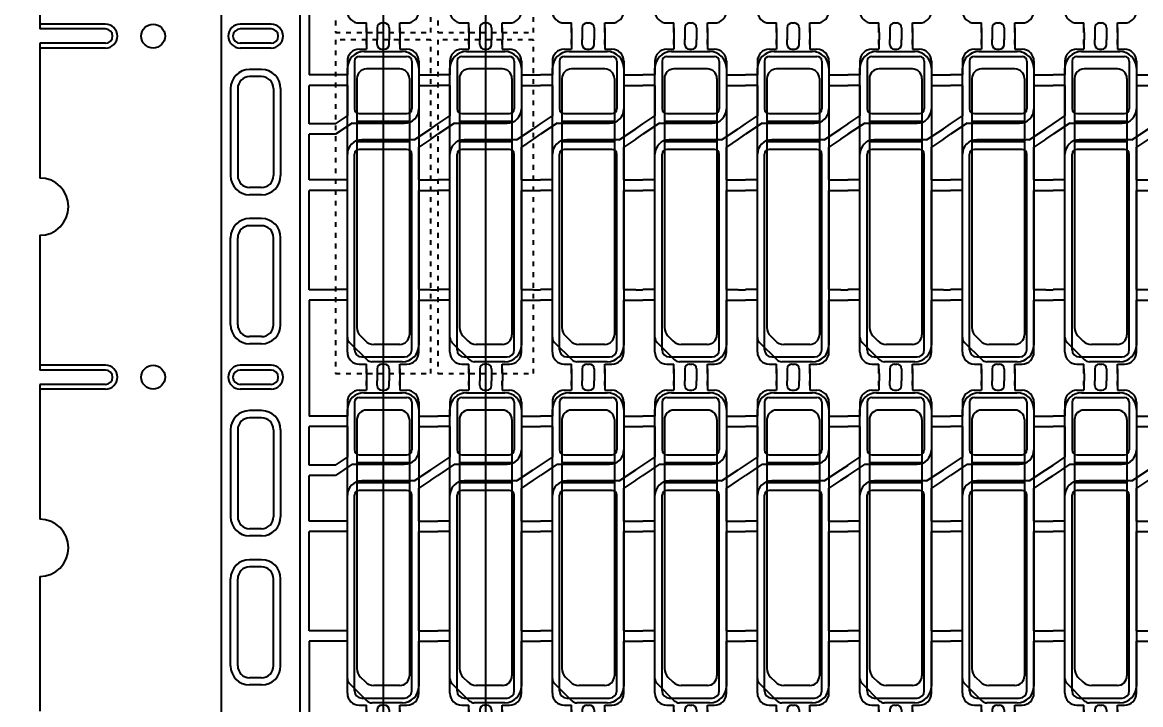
# Model space of a CAD drawing. Header units: millimetres. Extents: x -992 to 1678, y 98 to 1000.
# Drawn here: x -908.15 to -884.7, y 575.23 to 589.53 of the extents above; entities that cross this region are included whole.
import ezdxf

# ---------------------------------------------------------------- set-up
doc = ezdxf.new("R2010")
doc.units = ezdxf.units.MM
doc.header["$PDMODE"] = 3
doc.header["$PDSIZE"] = -1
for name, pattern in [('CENTER', [10.16, 6.35, -1.27, 1.27, -1.27]), ('DOT2', [0.125, 0, -0.125]), ('HIDDEN', [1.905, 1.27, -0.635])]:
    doc.linetypes.add(name, pattern=pattern)
doc.layers.get('DEFPOINTS').update_dxf_attribs({"color": 10})
for name, color, linetype in [('1', 3, 'Continuous'), ('6', 6, 'Continuous'), ('b etching', 1, 'Continuous'), ('CEN', 8, 'CENTER'), ('DIM', 7, 'Continuous'), ('HID', 1, 'HIDDEN'), ('PPA', 2, 'Continuous')]:
    doc.layers.add(name, color=color, linetype=linetype)
doc.styles.add('SIMPLEX', font='simplex')
doc.styles.get("Standard").update_dxf_attribs({"font": 'txt.shx', "bigfont": 'chineset.shx'})
doc.dimstyles.new('ISO-25', dxfattribs={"dimtxt": 2.5, "dimasz": 2.5, "dimexe": 1.25, "dimexo": 0.625, "dimtad": 1, "dimtxsty": 'Standard', "dimcen": 2.5, "dimadec": 0, "dimazin": 0, "dimtfac": 1, "dimtmove": 0, "dimatfit": 3, "dimfxl": 0, "dimarcsym": 0})

# ---------------------------------------------------------------- blocks, each defined once
blk = doc.blocks.new('_OPEN30')
at = {"color": 0, "linetype": 'ByBlock'}
for p, q in [((-1, 0.268), (0, 0)), ((0, 0), (-1, -0.268)), ((0, 0), (-1, 0))]:
    blk.add_line(p, q, dxfattribs=at)
blk = doc.blocks.new('*D44')
at = {"layer": 'DEFPOINTS', "color": 0}
for p in [(-906.061, 600.071), (-918.222, 542.671), (-909.211, 542.671)]:
    blk.add_point(p, dxfattribs=at)
at = {"layer": 'DIM', "color": 0, "lineweight": -2}
for p, q in [((-907.061, 600.071), (-919.222, 600.071)), ((-918.222, 598.071), (-918.222, 577.513)), ((-918.222, 544.671), (-918.222, 565.228)), ((-910.211, 542.671), (-919.222, 542.671))]:
    blk.add_line(p, q, dxfattribs=at)
at = {"layer": 'DIM', "color": 0, "lineweight": -2, "xscale": 2, "yscale": 2, "zscale": 2}
for p, rotation in [((-918.222, 600.071), 90), ((-918.222, 542.671), 270)]:
    blk.add_blockref('_OPEN30', p, dxfattribs=dict(at, rotation=rotation))
at = {"layer": 'DIM', "color": 0, "insert": (-918.222, 571.371), "char_height": 3, "attachment_point": 5, "rotation": 90, "style": 'SIMPLEX'}
blk.add_mtext('57,4', dxfattribs=at)
blk = doc.blocks.new('e1')
at = {"layer": '1'}
for p, q in [((-947.058, 906.581), (-947.058, 906.481)), ((-947.058, 906.481), (-947.058, 906.581)), ((-947.058, 906.581), (-947.058, 906.381)), ((-946.358, 906.581), (-946.358, 906.481)), ((-946.358, 906.481), (-946.358, 906.581)), ((-946.358, 906.581), (-946.358, 906.381)), ((-946.358, 906.381), (-946.208, 906.381)), ((-947.458, 906.131), (-947.458, 905.841)), ((-945.958, 906.131), (-945.958, 905.841)), ((-947.458, 905.841), (-947.708, 905.841)), ((-945.958, 905.841), (-945.708, 905.841)), ((-947.458, 905.621), (-947.708, 905.621)), ((-947.458, 905.621), (-947.458, 904.981)), ((-945.958, 905.621), (-945.958, 905.131)), ((-945.958, 905.621), (-945.708, 905.621)), ((-947.358, 904.831), (-946.258, 904.831)), ((-946.058, 904.481), (-947.158, 904.481)), ((-947.458, 903.641), (-947.458, 904.231)), ((-945.958, 903.641), (-945.958, 904.331)), ((-947.458, 903.641), (-947.708, 903.641)), ((-945.958, 903.641), (-945.708, 903.641)), ((-947.458, 903.421), (-947.708, 903.421)), ((-947.458, 901.341), (-947.458, 903.421)), ((-945.958, 901.341), (-945.958, 903.421)), ((-945.958, 903.421), (-945.708, 903.421)), ((-947.458, 901.341), (-947.708, 901.341)), ((-945.958, 901.341), (-945.708, 901.341)), ((-947.458, 901.121), (-947.708, 901.121)), ((-947.458, 900.031), (-947.458, 901.121)), ((-945.958, 900.031), (-945.958, 901.121)), ((-945.958, 901.121), (-945.708, 901.121)), ((-947.058, 899.581), (-947.058, 899.781)), ((-946.358, 899.781), (-946.208, 899.781)), ((-946.358, 899.581), (-946.358, 899.781)), ((-947.058, 899.581), (-947.058, 899.681)), ((-947.058, 899.681), (-947.058, 899.581)), ((-946.358, 899.581), (-946.358, 899.681)), ((-946.358, 899.681), (-946.358, 899.581))]:
    blk.add_line(p, q, dxfattribs=at)
at = {"layer": '1', "linetype": 'ByBlock'}
for p, q in [((-946.833, 906.481), (-946.833, 906.581)), ((-946.583, 906.481), (-946.583, 906.581)), ((-947.208, 906.381), (-947.058, 906.381)), ((-946.733, 906.381), (-946.683, 906.381)), ((-947.708, 904.814), (-947.458, 904.981)), ((-947.358, 904.831), (-947.708, 904.597)), ((-946.058, 904.481), (-945.708, 904.714)), ((-945.708, 904.497), (-945.958, 904.331)), ((-947.208, 899.781), (-947.058, 899.781)), ((-946.733, 899.781), (-946.683, 899.781)), ((-946.833, 899.681), (-946.833, 899.581)), ((-946.583, 899.681), (-946.583, 899.581))]:
    blk.add_line(p, q, dxfattribs=at)
at = {"layer": '1'}
for centre, radius, start, end in [((-947.208, 906.131), 0.25, 90, 180), ((-946.208, 906.131), 0.25, 0, 90), ((-946.258, 905.131), 0.3, 270, 0), ((-947.158, 904.181), 0.3, 90, 180), ((-947.208, 900.031), 0.25, 180, 270), ((-946.208, 900.031), 0.25, 270, 0)]:
    blk.add_arc(centre, radius, start, end, dxfattribs=at)
at = {"layer": '1', "linetype": 'ByBlock'}
for centre, start, end in [((-946.733, 906.481), 180, 270), ((-946.683, 906.481), 270, 0), ((-946.733, 899.681), 90, 180), ((-946.683, 899.681), 0, 90)]:
    blk.add_arc(centre, 0.1, start, end, dxfattribs=at)
blk = doc.blocks.new('e2')
at = {"layer": 'b etching', "linetype": 'ByBlock'}
for p, q in [((-947.308, 906.131), (-947.308, 905.131)), ((-947.208, 906.231), (-946.208, 906.231)), ((-946.108, 906.131), (-946.108, 905.131)), ((-947.208, 905.031), (-946.208, 905.031)), ((-947.308, 900.081), (-947.308, 904.181)), ((-946.208, 904.281), (-947.208, 904.281)), ((-946.108, 900.081), (-946.108, 904.181)), ((-947.158, 899.931), (-946.258, 899.931))]:
    blk.add_line(p, q, dxfattribs=at)
for centre, radius, start, end in [((-947.208, 906.131), 0.1, 90, 180), ((-946.208, 906.131), 0.1, 360, 90), ((-947.208, 905.131), 0.1, 180, 270), ((-946.208, 905.131), 0.1, 270, 360), ((-947.208, 904.181), 0.1, 90, 180), ((-946.208, 904.181), 0.1, 0, 90), ((-947.158, 900.081), 0.15, 180, 270), ((-946.258, 900.081), 0.15, 270, 0)]:
    blk.add_arc(centre, radius, start, end, dxfattribs=at)

msp = doc.modelspace()

# ---------------------------------------------------------------- linework, layer by layer
at = {"layer": '1', "linetype": 'ByBlock'}
for p, q in [((-907.78553085, 592.22062093), (-907.78553085, 589.39562093)), ((-902.13553085, 590.86062093), (-902.13553085, 588.43062093)), ((-900.93553085, 589.32062093), (-900.93553085, 589.17062093)), ((-900.71053085, 589.32062093), (-900.71053085, 589.17062093)), ((-900.46053085, 589.32062093), (-900.46053085, 589.17062093)), ((-900.23553085, 589.32062093), (-900.23553085, 589.17062093)), ((-898.78553085, 589.32062093), (-898.78553085, 589.17062093)), ((-898.56053085, 589.32062093), (-898.56053085, 589.17062093)), ((-898.31053085, 589.32062093), (-898.31053085, 589.17062093)), ((-898.08553085, 589.32062093), (-898.08553085, 589.17062093)), ((-896.63553085, 589.32062093), (-896.63553085, 589.17062093)), ((-896.41053085, 589.32062093), (-896.41053085, 589.17062093)), ((-896.16053085, 589.32062093), (-896.16053085, 589.17062093)), ((-895.93553085, 589.32062093), (-895.93553085, 589.17062093)), ((-894.48553085, 589.32062093), (-894.48553085, 589.17062093)), ((-894.26053085, 589.32062093), (-894.26053085, 589.17062093)), ((-894.01053085, 589.32062093), (-894.01053085, 589.17062093)), ((-893.78553085, 589.32062093), (-893.78553085, 589.17062093)), ((-892.33553085, 589.32062093), (-892.33553085, 589.17062093)), ((-892.11053085, 589.32062093), (-892.11053085, 589.17062093)), ((-891.86053085, 589.32062093), (-891.86053085, 589.17062093)), ((-891.63553085, 589.32062093), (-891.63553085, 589.17062093)), ((-890.18553085, 589.32062093), (-890.18553085, 589.17062093)), ((-889.96053085, 589.32062093), (-889.96053085, 589.17062093)), ((-889.71053085, 589.32062093), (-889.71053085, 589.17062093)), ((-889.48553085, 589.32062093), (-889.48553085, 589.17062093)), ((-888.03553085, 589.32062093), (-888.03553085, 589.17062093)), ((-887.81053085, 589.32062093), (-887.81053085, 589.17062093)), ((-887.56053085, 589.32062093), (-887.56053085, 589.17062093)), ((-887.33553085, 589.32062093), (-887.33553085, 589.17062093)), ((-885.88553085, 589.32062093), (-885.88553085, 589.17062093)), ((-885.66053085, 589.32062093), (-885.66053085, 589.17062093)), ((-885.41053085, 589.32062093), (-885.41053085, 589.17062093)), ((-885.18553085, 589.32062093), (-885.18553085, 589.17062093)), ((-907.78553085, 589.09562093), (-907.78553085, 586.27062093)), ((-901.58553085, 588.43062093), (-902.13553085, 588.43062093)), ((-899.58553085, 588.43062093), (-899.43553085, 588.43062093)), ((-897.43553085, 588.43062093), (-897.28553085, 588.43062093)), ((-895.28553085, 588.43062093), (-895.13553085, 588.43062093)), ((-893.13553085, 588.43062093), (-892.98553085, 588.43062093)), ((-890.98553085, 588.43062093), (-890.83553085, 588.43062093)), ((-888.83553085, 588.43062093), (-888.68553085, 588.43062093)), ((-886.68553085, 588.43062093), (-886.53553085, 588.43062093)), ((-901.58553085, 588.21062093), (-902.13553085, 588.21062093)), ((-902.13553085, 587.40395426), (-902.13553085, 588.21062093)), ((-899.58553085, 588.21062093), (-899.43553085, 588.21062093)), ((-897.43553085, 588.21062093), (-897.28553085, 588.21062093)), ((-895.28553085, 588.21062093), (-895.13553085, 588.21062093)), ((-893.13553085, 588.21062093), (-892.98553085, 588.21062093)), ((-890.98553085, 588.21062093), (-890.83553085, 588.21062093)), ((-888.83553085, 588.21062093), (-888.68553085, 588.21062093)), ((-886.68553085, 588.21062093), (-886.53553085, 588.21062093)), ((-901.58553085, 587.40395426), (-902.13553085, 587.40395426)), ((-899.58553085, 587.30395426), (-899.43553085, 587.40395426)), ((-897.43553085, 587.30395426), (-897.28553085, 587.40395426)), ((-895.28553085, 587.30395426), (-895.13553085, 587.40395426)), ((-893.13553085, 587.30395426), (-892.98553085, 587.40395426)), ((-890.98553085, 587.30395426), (-890.83553085, 587.40395426)), ((-888.83553085, 587.30395426), (-888.68553085, 587.40395426)), ((-886.68553085, 587.30395426), (-886.53553085, 587.40395426)), ((-902.13553085, 586.23062093), (-902.13553085, 587.18728759)), ((-901.58553085, 587.18728759), (-902.13553085, 587.18728759)), ((-899.58553085, 587.08728759), (-899.43553085, 587.18728759)), ((-897.43553085, 587.08728759), (-897.28553085, 587.18728759)), ((-895.28553085, 587.08728759), (-895.13553085, 587.18728759)), ((-893.13553085, 587.08728759), (-892.98553085, 587.18728759)), ((-890.98553085, 587.08728759), (-890.83553085, 587.18728759)), ((-888.83553085, 587.08728759), (-888.68553085, 587.18728759)), ((-886.68553085, 587.08728759), (-886.53553085, 587.18728759)), ((-901.58553085, 586.23062093), (-902.13553085, 586.23062093)), ((-899.58553085, 586.23062093), (-899.43553085, 586.23062093)), ((-897.43553085, 586.23062093), (-897.28553085, 586.23062093)), ((-895.28553085, 586.23062093), (-895.13553085, 586.23062093)), ((-893.13553085, 586.23062093), (-892.98553085, 586.23062093)), ((-890.98553085, 586.23062093), (-890.83553085, 586.23062093)), ((-888.83553085, 586.23062093), (-888.68553085, 586.23062093)), ((-886.68553085, 586.23062093), (-886.53553085, 586.23062093)), ((-902.13553085, 583.93062093), (-902.13553085, 586.01062093)), ((-901.58553085, 586.01062093), (-902.13553085, 586.01062093)), ((-899.58553085, 586.01062093), (-899.43553085, 586.01062093)), ((-897.43553085, 586.01062093), (-897.28553085, 586.01062093)), ((-895.28553085, 586.01062093), (-895.13553085, 586.01062093)), ((-893.13553085, 586.01062093), (-892.98553085, 586.01062093)), ((-890.98553085, 586.01062093), (-890.83553085, 586.01062093)), ((-888.83553085, 586.01062093), (-888.68553085, 586.01062093)), ((-886.68553085, 586.01062093), (-886.53553085, 586.01062093)), ((-907.78553085, 585.07062093), (-907.78553085, 582.24562093)), ((-901.58553085, 583.93062093), (-902.13553085, 583.93062093)), ((-899.58553085, 583.93062093), (-899.43553085, 583.93062093)), ((-897.43553085, 583.93062093), (-897.28553085, 583.93062093)), ((-895.28553085, 583.93062093), (-895.13553085, 583.93062093)), ((-893.13553085, 583.93062093), (-892.98553085, 583.93062093)), ((-890.98553085, 583.93062093), (-890.83553085, 583.93062093)), ((-888.83553085, 583.93062093), (-888.68553085, 583.93062093)), ((-886.68553085, 583.93062093), (-886.53553085, 583.93062093)), ((-901.58553085, 583.71062093), (-902.13553085, 583.71062093)), ((-902.13553085, 583.71062093), (-902.13553085, 581.28062093)), ((-899.58553085, 583.71062093), (-899.43553085, 583.71062093)), ((-897.43553085, 583.71062093), (-897.28553085, 583.71062093)), ((-895.28553085, 583.71062093), (-895.13553085, 583.71062093)), ((-893.13553085, 583.71062093), (-892.98553085, 583.71062093)), ((-890.98553085, 583.71062093), (-890.83553085, 583.71062093)), ((-888.83553085, 583.71062093), (-888.68553085, 583.71062093)), ((-886.68553085, 583.71062093), (-886.53553085, 583.71062093)), ((-900.93553085, 582.17062093), (-900.93553085, 582.02062093)), ((-900.71053085, 582.17062093), (-900.71053085, 582.02062093)), ((-900.46053085, 582.17062093), (-900.46053085, 582.02062093)), ((-900.23553085, 582.17062093), (-900.23553085, 582.02062093)), ((-898.78553085, 582.17062093), (-898.78553085, 582.02062093)), ((-898.56053085, 582.17062093), (-898.56053085, 582.02062093)), ((-898.31053085, 582.17062093), (-898.31053085, 582.02062093)), ((-898.08553085, 582.17062093), (-898.08553085, 582.02062093)), ((-896.63553085, 582.17062093), (-896.63553085, 582.02062093)), ((-896.41053085, 582.17062093), (-896.41053085, 582.02062093)), ((-896.16053085, 582.17062093), (-896.16053085, 582.02062093)), ((-895.93553085, 582.17062093), (-895.93553085, 582.02062093)), ((-894.48553085, 582.17062093), (-894.48553085, 582.02062093)), ((-894.26053085, 582.17062093), (-894.26053085, 582.02062093)), ((-894.01053085, 582.17062093), (-894.01053085, 582.02062093)), ((-893.78553085, 582.17062093), (-893.78553085, 582.02062093)), ((-892.33553085, 582.17062093), (-892.33553085, 582.02062093)), ((-892.11053085, 582.17062093), (-892.11053085, 582.02062093)), ((-891.86053085, 582.17062093), (-891.86053085, 582.02062093)), ((-891.63553085, 582.17062093), (-891.63553085, 582.02062093)), ((-890.18553085, 582.17062093), (-890.18553085, 582.02062093)), ((-889.96053085, 582.17062093), (-889.96053085, 582.02062093)), ((-889.71053085, 582.17062093), (-889.71053085, 582.02062093)), ((-889.48553085, 582.17062093), (-889.48553085, 582.02062093)), ((-888.03553085, 582.17062093), (-888.03553085, 582.02062093)), ((-887.81053085, 582.17062093), (-887.81053085, 582.02062093)), ((-887.56053085, 582.17062093), (-887.56053085, 582.02062093)), ((-887.33553085, 582.17062093), (-887.33553085, 582.02062093)), ((-885.88553085, 582.17062093), (-885.88553085, 582.02062093)), ((-885.66053085, 582.17062093), (-885.66053085, 582.02062093)), ((-885.41053085, 582.17062093), (-885.41053085, 582.02062093)), ((-885.18553085, 582.17062093), (-885.18553085, 582.02062093)), ((-907.78553085, 581.94562093), (-907.78553085, 579.12062093)), ((-901.58553085, 581.28062093), (-902.13553085, 581.28062093)), ((-899.58553085, 581.28062093), (-899.43553085, 581.28062093)), ((-897.43553085, 581.28062093), (-897.28553085, 581.28062093)), ((-895.28553085, 581.28062093), (-895.13553085, 581.28062093)), ((-893.13553085, 581.28062093), (-892.98553085, 581.28062093)), ((-890.98553085, 581.28062093), (-890.83553085, 581.28062093)), ((-888.83553085, 581.28062093), (-888.68553085, 581.28062093)), ((-886.68553085, 581.28062093), (-886.53553085, 581.28062093)), ((-901.58553085, 581.06062093), (-902.13553085, 581.06062093)), ((-902.13553085, 580.25395426), (-902.13553085, 581.06062093)), ((-899.58553085, 581.06062093), (-899.43553085, 581.06062093)), ((-897.43553085, 581.06062093), (-897.28553085, 581.06062093)), ((-895.28553085, 581.06062093), (-895.13553085, 581.06062093)), ((-893.13553085, 581.06062093), (-892.98553085, 581.06062093)), ((-890.98553085, 581.06062093), (-890.83553085, 581.06062093)), ((-888.83553085, 581.06062093), (-888.68553085, 581.06062093)), ((-886.68553085, 581.06062093), (-886.53553085, 581.06062093)), ((-901.58553085, 580.25395426), (-902.13553085, 580.25395426)), ((-902.13553085, 579.08062093), (-902.13553085, 580.03728759)), ((-901.58553085, 580.03728759), (-902.13553085, 580.03728759)), ((-899.58553085, 580.15395426), (-899.43553085, 580.25395426)), ((-899.58553085, 579.93728759), (-899.43553085, 580.03728759)), ((-897.43553085, 580.15395426), (-897.28553085, 580.25395426)), ((-897.43553085, 579.93728759), (-897.28553085, 580.03728759)), ((-895.28553085, 580.15395426), (-895.13553085, 580.25395426)), ((-895.28553085, 579.93728759), (-895.13553085, 580.03728759)), ((-893.13553085, 580.15395426), (-892.98553085, 580.25395426)), ((-893.13553085, 579.93728759), (-892.98553085, 580.03728759)), ((-890.98553085, 580.15395426), (-890.83553085, 580.25395426)), ((-890.98553085, 579.93728759), (-890.83553085, 580.03728759)), ((-888.83553085, 580.15395426), (-888.68553085, 580.25395426)), ((-888.83553085, 579.93728759), (-888.68553085, 580.03728759)), ((-886.68553085, 580.15395426), (-886.53553085, 580.25395426)), ((-886.68553085, 579.93728759), (-886.53553085, 580.03728759)), ((-901.58553085, 579.08062093), (-902.13553085, 579.08062093)), ((-899.58553085, 579.08062093), (-899.43553085, 579.08062093)), ((-897.43553085, 579.08062093), (-897.28553085, 579.08062093)), ((-895.28553085, 579.08062093), (-895.13553085, 579.08062093)), ((-893.13553085, 579.08062093), (-892.98553085, 579.08062093)), ((-890.98553085, 579.08062093), (-890.83553085, 579.08062093)), ((-888.83553085, 579.08062093), (-888.68553085, 579.08062093)), ((-886.68553085, 579.08062093), (-886.53553085, 579.08062093)), ((-902.13553085, 576.78062093), (-902.13553085, 578.86062093)), ((-901.58553085, 578.86062093), (-902.13553085, 578.86062093)), ((-899.58553085, 578.86062093), (-899.43553085, 578.86062093)), ((-897.43553085, 578.86062093), (-897.28553085, 578.86062093)), ((-895.28553085, 578.86062093), (-895.13553085, 578.86062093)), ((-893.13553085, 578.86062093), (-892.98553085, 578.86062093)), ((-890.98553085, 578.86062093), (-890.83553085, 578.86062093)), ((-888.83553085, 578.86062093), (-888.68553085, 578.86062093)), ((-886.68553085, 578.86062093), (-886.53553085, 578.86062093)), ((-907.78553085, 577.92062093), (-907.78553085, 575.09562093)), ((-901.58553085, 576.78062093), (-902.13553085, 576.78062093)), ((-899.58553085, 576.78062093), (-899.43553085, 576.78062093)), ((-897.43553085, 576.78062093), (-897.28553085, 576.78062093)), ((-895.28553085, 576.78062093), (-895.13553085, 576.78062093)), ((-893.13553085, 576.78062093), (-892.98553085, 576.78062093)), ((-890.98553085, 576.78062093), (-890.83553085, 576.78062093)), ((-888.83553085, 576.78062093), (-888.68553085, 576.78062093)), ((-886.68553085, 576.78062093), (-886.53553085, 576.78062093)), ((-901.58553085, 576.56062093), (-902.13553085, 576.56062093)), ((-902.13553085, 576.56062093), (-902.13553085, 574.13062093)), ((-899.58553085, 576.56062093), (-899.43553085, 576.56062093)), ((-897.43553085, 576.56062093), (-897.28553085, 576.56062093)), ((-895.28553085, 576.56062093), (-895.13553085, 576.56062093)), ((-893.13553085, 576.56062093), (-892.98553085, 576.56062093)), ((-890.98553085, 576.56062093), (-890.83553085, 576.56062093)), ((-888.83553085, 576.56062093), (-888.68553085, 576.56062093)), ((-886.68553085, 576.56062093), (-886.53553085, 576.56062093))]:
    msp.add_line(p, q, dxfattribs=at)
at = {"layer": '1'}
for p, q in [((-906.41053085, 589.39562093), (-907.78553085, 589.39562093)), ((-902.93553085, 589.39562093), (-903.58553085, 589.39562093)), ((-902.93553085, 589.39562093), (-903.58553085, 589.39562093)), ((-906.41053085, 589.09562093), (-907.78553085, 589.09562093)), ((-902.93553085, 589.09562093), (-903.58553085, 589.09562093)), ((-902.93553085, 589.09562093), (-903.58553085, 589.09562093)), ((-903.13553085, 588.39562093), (-903.38553085, 588.39562093)), ((-903.63553085, 588.14562093), (-903.63553085, 586.32062093)), ((-902.88553085, 588.14562093), (-902.88553085, 586.32062093)), ((-903.13553085, 586.07062093), (-903.38553085, 586.07062093)), ((-903.13553085, 585.27062093), (-903.38553085, 585.27062093)), ((-903.63553085, 583.19562093), (-903.63553085, 585.02062093)), ((-902.88553085, 583.19562093), (-902.88553085, 585.02062093)), ((-903.13553085, 582.94562093), (-903.38553085, 582.94562093)), ((-906.41053085, 582.24562093), (-907.78553085, 582.24562093)), ((-902.93553085, 582.24562093), (-903.58553085, 582.24562093)), ((-902.93553085, 582.24562093), (-903.58553085, 582.24562093)), ((-906.41053085, 581.94562093), (-907.78553085, 581.94562093)), ((-902.93553085, 581.94562093), (-903.58553085, 581.94562093)), ((-902.93553085, 581.94562093), (-903.58553085, 581.94562093)), ((-903.13553085, 581.24562093), (-903.38553085, 581.24562093)), ((-903.63553085, 580.99562093), (-903.63553085, 579.17062093)), ((-902.88553085, 580.99562093), (-902.88553085, 579.17062093)), ((-903.13553085, 578.92062093), (-903.38553085, 578.92062093)), ((-903.13553085, 578.12062093), (-903.38553085, 578.12062093)), ((-903.63553085, 576.04562093), (-903.63553085, 577.87062093)), ((-902.88553085, 576.04562093), (-902.88553085, 577.87062093)), ((-903.13553085, 575.79562093), (-903.38553085, 575.79562093))]:
    msp.add_line(p, q, dxfattribs=at)
for centre in [(-905.41053085, 589.24562093), (-905.41053085, 582.09562093)]:
    msp.add_circle(centre, 0.25, dxfattribs=at)
for centre, radius, start, end in [((-906.41053085, 589.24562093), 0.15, 270, 90), ((-906.41053085, 589.24562093), 0.15, 270, 90), ((-903.58553085, 589.24562093), 0.15, 90, 270), ((-903.58553085, 589.24562093), 0.15, 90, 270), ((-902.93553085, 589.24562093), 0.15, 270, 90), ((-902.93553085, 589.24562093), 0.15, 270, 90), ((-903.38553085, 588.14562093), 0.25, 90, 180), ((-903.13553085, 588.14562093), 0.25, 360, 90), ((-907.78553085, 585.67062093), 0.6, 270, 90), ((-903.38553085, 586.32062093), 0.25, 180, 270), ((-903.13553085, 586.32062093), 0.25, 270, 360), ((-903.38553085, 585.02062093), 0.25, 90, 180), ((-903.13553085, 585.02062093), 0.25, 0, 90), ((-903.38553085, 583.19562093), 0.25, 180, 270), ((-903.13553085, 583.19562093), 0.25, 270, 0), ((-906.41053085, 582.09562093), 0.15, 270, 90), ((-906.41053085, 582.09562093), 0.15, 270, 90), ((-903.58553085, 582.09562093), 0.15, 90, 270), ((-903.58553085, 582.09562093), 0.15, 90, 270), ((-902.93553085, 582.09562093), 0.15, 270, 90), ((-902.93553085, 582.09562093), 0.15, 270, 90), ((-903.38553085, 580.99562093), 0.25, 90, 180), ((-903.13553085, 580.99562093), 0.25, 360, 90), ((-907.78553085, 578.52062093), 0.6, 270, 90), ((-903.38553085, 579.17062093), 0.25, 180, 270), ((-903.13553085, 579.17062093), 0.25, 270, 360), ((-903.38553085, 577.87062093), 0.25, 90, 180), ((-903.13553085, 577.87062093), 0.25, 0, 90), ((-903.38553085, 576.04562093), 0.25, 180, 270), ((-903.13553085, 576.04562093), 0.25, 270, 0)]:
    msp.add_arc(centre, radius, start, end, dxfattribs=at)
at = {"layer": '6', "linetype": 'DOT2'}
for p, q in [((-901.58553085, 596.32062093), (-901.58553085, 589.32062093)), ((-899.58553085, 589.32062093), (-899.58553085, 596.32062093)), ((-899.43553085, 596.32062093), (-899.43553085, 589.32062093)), ((-897.43553085, 589.32062093), (-897.43553085, 596.32062093)), ((-901.58553085, 589.32062093), (-899.58553085, 589.32062093)), ((-899.43553085, 589.32062093), (-897.43553085, 589.32062093)), ((-901.58553085, 589.17062093), (-901.58553085, 582.17062093)), ((-899.58553085, 589.17062093), (-901.58553085, 589.17062093)), ((-899.58553085, 582.17062093), (-899.58553085, 589.17062093)), ((-899.43553085, 589.17062093), (-899.43553085, 582.17062093)), ((-897.43553085, 589.17062093), (-899.43553085, 589.17062093)), ((-897.43553085, 582.17062093), (-897.43553085, 589.17062093)), ((-901.58553085, 582.17062093), (-899.58553085, 582.17062093)), ((-899.43553085, 582.17062093), (-897.43553085, 582.17062093))]:
    msp.add_line(p, q, dxfattribs=at)
at = {"layer": 'CEN', "linetype": 'ByBlock'}
for p, q in [((-900.58553085, 604.77062093), (-900.58553085, 537.97062093)), ((-898.43553085, 604.77062093), (-898.43553085, 537.97062093))]:
    msp.add_line(p, q, dxfattribs=at)
at = {"layer": 'HID', "linetype": 'ByBlock'}
for p, q in [((-902.33553085, 596.62062093), (-902.33553085, 546.12062093)), ((-906.41053085, 589.49562093), (-907.78553085, 589.49562093)), ((-902.93553085, 589.49562093), (-903.58553085, 589.49562093)), ((-906.41053085, 588.99562093), (-907.78553085, 588.99562093)), ((-902.93553085, 588.99562093), (-903.58553085, 588.99562093)), ((-903.13553085, 588.54562093), (-903.38553085, 588.54562093)), ((-903.78553085, 588.14562093), (-903.78553085, 586.32062093)), ((-902.73553085, 588.14562093), (-902.73553085, 586.32062093)), ((-903.13553085, 585.92062093), (-903.38553085, 585.92062093)), ((-903.13553085, 585.42062093), (-903.38553085, 585.42062093)), ((-903.78553085, 583.19562093), (-903.78553085, 585.02062093)), ((-902.73553085, 583.19562093), (-902.73553085, 585.02062093)), ((-903.13553085, 582.79562093), (-903.38553085, 582.79562093)), ((-906.41053085, 582.34562093), (-907.78553085, 582.34562093)), ((-902.93553085, 582.34562093), (-903.58553085, 582.34562093)), ((-906.41053085, 581.84562093), (-907.78553085, 581.84562093)), ((-902.93553085, 581.84562093), (-903.58553085, 581.84562093)), ((-903.13553085, 581.39562093), (-903.38553085, 581.39562093)), ((-903.78553085, 580.99562093), (-903.78553085, 579.17062093)), ((-902.73553085, 580.99562093), (-902.73553085, 579.17062093)), ((-903.13553085, 578.77062093), (-903.38553085, 578.77062093)), ((-903.13553085, 578.27062093), (-903.38553085, 578.27062093)), ((-903.78553085, 576.04562093), (-903.78553085, 577.87062093)), ((-902.73553085, 576.04562093), (-902.73553085, 577.87062093)), ((-903.13553085, 575.64562093), (-903.38553085, 575.64562093))]:
    msp.add_line(p, q, dxfattribs=at)
for centre, radius, start, end in [((-906.41053085, 589.24562093), 0.25, 270, 90), ((-903.58553085, 589.24562093), 0.25, 90, 270), ((-902.93553085, 589.24562093), 0.25, 270, 90), ((-903.38553085, 588.14562093), 0.4, 90, 180), ((-903.13553085, 588.14562093), 0.4, 360, 90), ((-903.38553085, 586.32062093), 0.4, 180, 270), ((-903.13553085, 586.32062093), 0.4, 270, 360), ((-903.38553085, 585.02062093), 0.4, 90, 180), ((-903.13553085, 585.02062093), 0.4, 0, 90), ((-903.38553085, 583.19562093), 0.4, 180, 270), ((-903.13553085, 583.19562093), 0.4, 270, 0), ((-906.41053085, 582.09562093), 0.25, 270, 90), ((-903.58553085, 582.09562093), 0.25, 90, 270), ((-902.93553085, 582.09562093), 0.25, 270, 90), ((-903.38553085, 580.99562093), 0.4, 90, 180), ((-903.13553085, 580.99562093), 0.4, 360, 90), ((-903.38553085, 579.17062093), 0.4, 180, 270), ((-903.13553085, 579.17062093), 0.4, 270, 360), ((-903.38553085, 577.87062093), 0.4, 90, 180), ((-903.13553085, 577.87062093), 0.4, 0, 90), ((-903.38553085, 576.04562093), 0.4, 180, 270), ((-903.13553085, 576.04562093), 0.4, 270, 0)]:
    msp.add_arc(centre, radius, start, end, dxfattribs=at)
at = {"layer": 'PPA', "linetype": 'ByBlock'}
for p, q in [((-903.98553085, 598.42062093), (-903.98553085, 544.32062093)), ((-900.98553085, 588.92062093), (-900.18553085, 588.92062093)), ((-898.83553085, 588.92062093), (-898.03553085, 588.92062093)), ((-896.68553085, 588.92062093), (-895.88553085, 588.92062093)), ((-894.53553085, 588.92062093), (-893.73553085, 588.92062093)), ((-892.38553085, 588.92062093), (-891.58553085, 588.92062093)), ((-890.23553085, 588.92062093), (-889.43553085, 588.92062093)), ((-888.08553085, 588.92062093), (-887.28553085, 588.92062093)), ((-885.93553085, 588.92062093), (-885.13553085, 588.92062093)), ((-901.33553085, 582.93275296), (-901.33553085, 588.57062093)), ((-900.23553085, 588.55698456), (-900.93553085, 588.55698456)), ((-899.83553085, 588.57062093), (-899.83553085, 582.77062093)), ((-899.18553085, 582.93275296), (-899.18553085, 588.57062093)), ((-898.08553085, 588.55698456), (-898.78553085, 588.55698456)), ((-897.68553085, 588.57062093), (-897.68553085, 582.77062093)), ((-897.03553085, 582.93275296), (-897.03553085, 588.57062093)), ((-895.93553085, 588.55698456), (-896.63553085, 588.55698456)), ((-895.53553085, 588.57062093), (-895.53553085, 582.77062093)), ((-894.88553085, 582.93275296), (-894.88553085, 588.57062093)), ((-893.78553085, 588.55698456), (-894.48553085, 588.55698456)), ((-893.38553085, 588.57062093), (-893.38553085, 582.77062093)), ((-892.73553085, 582.93275296), (-892.73553085, 588.57062093)), ((-891.63553085, 588.55698456), (-892.33553085, 588.55698456)), ((-891.23553085, 588.57062093), (-891.23553085, 582.77062093)), ((-890.58553085, 582.93275296), (-890.58553085, 588.57062093)), ((-889.48553085, 588.55698456), (-890.18553085, 588.55698456)), ((-889.08553085, 588.57062093), (-889.08553085, 582.77062093)), ((-888.43553085, 582.93275296), (-888.43553085, 588.57062093)), ((-887.33553085, 588.55698456), (-888.03553085, 588.55698456)), ((-886.93553085, 588.57062093), (-886.93553085, 582.77062093)), ((-886.28553085, 582.93275296), (-886.28553085, 588.57062093)), ((-885.18553085, 588.55698456), (-885.88553085, 588.55698456)), ((-884.78553085, 588.57062093), (-884.78553085, 582.77062093)), ((-901.13553085, 588.35698456), (-901.13553085, 583.13781068)), ((-900.03553085, 588.35698456), (-900.03553085, 582.98425729)), ((-898.98553085, 588.35698456), (-898.98553085, 583.13781068)), ((-897.88553085, 588.35698456), (-897.88553085, 582.98425729)), ((-896.83553085, 588.35698456), (-896.83553085, 583.13781068)), ((-895.73553085, 588.35698456), (-895.73553085, 582.98425729)), ((-894.68553085, 588.35698456), (-894.68553085, 583.13781068)), ((-893.58553085, 588.35698456), (-893.58553085, 582.98425729)), ((-892.53553085, 588.35698456), (-892.53553085, 583.13781068)), ((-891.43553085, 588.35698456), (-891.43553085, 582.98425729)), ((-890.38553085, 588.35698456), (-890.38553085, 583.13781068)), ((-889.28553085, 588.35698456), (-889.28553085, 582.98425729)), ((-888.23553085, 588.35698456), (-888.23553085, 583.13781068)), ((-887.13553085, 588.35698456), (-887.13553085, 582.98425729)), ((-886.08553085, 588.35698456), (-886.08553085, 583.13781068)), ((-884.98553085, 588.35698456), (-884.98553085, 582.98425729)), ((-901.13553085, 587.46062093), (-900.03553085, 587.46062093)), ((-898.98553085, 587.46062093), (-897.88553085, 587.46062093)), ((-896.83553085, 587.46062093), (-895.73553085, 587.46062093)), ((-894.68553085, 587.46062093), (-893.58553085, 587.46062093)), ((-892.53553085, 587.46062093), (-891.43553085, 587.46062093)), ((-890.38553085, 587.46062093), (-889.28553085, 587.46062093)), ((-888.23553085, 587.46062093), (-887.13553085, 587.46062093)), ((-886.08553085, 587.46062093), (-884.98553085, 587.46062093)), ((-900.03553085, 587.03062093), (-901.13553085, 587.03062093)), ((-897.88553085, 587.03062093), (-898.98553085, 587.03062093)), ((-895.73553085, 587.03062093), (-896.83553085, 587.03062093)), ((-893.58553085, 587.03062093), (-894.68553085, 587.03062093)), ((-891.43553085, 587.03062093), (-892.53553085, 587.03062093)), ((-889.28553085, 587.03062093), (-890.38553085, 587.03062093)), ((-887.13553085, 587.03062093), (-888.23553085, 587.03062093)), ((-884.98553085, 587.03062093), (-886.08553085, 587.03062093)), ((-901.06230754, 582.96103399), (-900.95875415, 582.8574806)), ((-898.91230754, 582.96103399), (-898.80875415, 582.8574806)), ((-896.76230754, 582.96103399), (-896.65875415, 582.8574806)), ((-894.61230754, 582.96103399), (-894.50875415, 582.8574806)), ((-892.46230754, 582.96103399), (-892.35875415, 582.8574806)), ((-890.31230754, 582.96103399), (-890.20875415, 582.8574806)), ((-888.16230754, 582.96103399), (-888.05875415, 582.8574806)), ((-886.01230754, 582.96103399), (-885.90875415, 582.8574806)), ((-901.29159687, 582.82668695), (-900.92946483, 582.46455491)), ((-900.23553085, 582.78425729), (-900.78197746, 582.78425729)), ((-899.14159687, 582.82668695), (-898.77946483, 582.46455491)), ((-898.08553085, 582.78425729), (-898.63197746, 582.78425729)), ((-896.99159687, 582.82668695), (-896.62946483, 582.46455491)), ((-895.93553085, 582.78425729), (-896.48197746, 582.78425729)), ((-894.84159687, 582.82668695), (-894.47946483, 582.46455491)), ((-893.78553085, 582.78425729), (-894.33197746, 582.78425729)), ((-892.69159687, 582.82668695), (-892.32946483, 582.46455491)), ((-891.63553085, 582.78425729), (-892.18197746, 582.78425729)), ((-890.54159687, 582.82668695), (-890.17946483, 582.46455491)), ((-889.48553085, 582.78425729), (-890.03197746, 582.78425729)), ((-888.39159687, 582.82668695), (-888.02946483, 582.46455491)), ((-887.33553085, 582.78425729), (-887.88197746, 582.78425729)), ((-886.24159687, 582.82668695), (-885.87946483, 582.46455491)), ((-885.18553085, 582.78425729), (-885.73197746, 582.78425729)), ((-900.18553085, 582.42062093), (-900.82339881, 582.42062093)), ((-898.03553085, 582.42062093), (-898.67339881, 582.42062093)), ((-895.88553085, 582.42062093), (-896.52339881, 582.42062093)), ((-893.73553085, 582.42062093), (-894.37339881, 582.42062093)), ((-891.58553085, 582.42062093), (-892.22339881, 582.42062093)), ((-889.43553085, 582.42062093), (-890.07339881, 582.42062093)), ((-887.28553085, 582.42062093), (-887.92339881, 582.42062093)), ((-885.13553085, 582.42062093), (-885.77339881, 582.42062093)), ((-900.98553085, 581.77062093), (-900.18553085, 581.77062093)), ((-898.83553085, 581.77062093), (-898.03553085, 581.77062093)), ((-896.68553085, 581.77062093), (-895.88553085, 581.77062093)), ((-894.53553085, 581.77062093), (-893.73553085, 581.77062093)), ((-892.38553085, 581.77062093), (-891.58553085, 581.77062093)), ((-890.23553085, 581.77062093), (-889.43553085, 581.77062093)), ((-888.08553085, 581.77062093), (-887.28553085, 581.77062093)), ((-885.93553085, 581.77062093), (-885.13553085, 581.77062093)), ((-901.33553085, 575.78275296), (-901.33553085, 581.42062093)), ((-901.13553085, 581.20698456), (-901.13553085, 575.98781068)), ((-900.23553085, 581.40698456), (-900.93553085, 581.40698456)), ((-900.03553085, 581.20698456), (-900.03553085, 575.83425729)), ((-899.83553085, 581.42062093), (-899.83553085, 575.62062093)), ((-899.18553085, 575.78275296), (-899.18553085, 581.42062093)), ((-898.98553085, 581.20698456), (-898.98553085, 575.98781068)), ((-898.08553085, 581.40698456), (-898.78553085, 581.40698456)), ((-897.88553085, 581.20698456), (-897.88553085, 575.83425729)), ((-897.68553085, 581.42062093), (-897.68553085, 575.62062093)), ((-897.03553085, 575.78275296), (-897.03553085, 581.42062093)), ((-896.83553085, 581.20698456), (-896.83553085, 575.98781068)), ((-895.93553085, 581.40698456), (-896.63553085, 581.40698456)), ((-895.73553085, 581.20698456), (-895.73553085, 575.83425729)), ((-895.53553085, 581.42062093), (-895.53553085, 575.62062093)), ((-894.88553085, 575.78275296), (-894.88553085, 581.42062093)), ((-894.68553085, 581.20698456), (-894.68553085, 575.98781068)), ((-893.78553085, 581.40698456), (-894.48553085, 581.40698456)), ((-893.58553085, 581.20698456), (-893.58553085, 575.83425729)), ((-893.38553085, 581.42062093), (-893.38553085, 575.62062093)), ((-892.73553085, 575.78275296), (-892.73553085, 581.42062093)), ((-892.53553085, 581.20698456), (-892.53553085, 575.98781068)), ((-891.63553085, 581.40698456), (-892.33553085, 581.40698456)), ((-891.43553085, 581.20698456), (-891.43553085, 575.83425729)), ((-891.23553085, 581.42062093), (-891.23553085, 575.62062093)), ((-890.58553085, 575.78275296), (-890.58553085, 581.42062093)), ((-890.38553085, 581.20698456), (-890.38553085, 575.98781068)), ((-889.48553085, 581.40698456), (-890.18553085, 581.40698456)), ((-889.28553085, 581.20698456), (-889.28553085, 575.83425729)), ((-889.08553085, 581.42062093), (-889.08553085, 575.62062093)), ((-888.43553085, 575.78275296), (-888.43553085, 581.42062093)), ((-888.23553085, 581.20698456), (-888.23553085, 575.98781068)), ((-887.33553085, 581.40698456), (-888.03553085, 581.40698456)), ((-887.13553085, 581.20698456), (-887.13553085, 575.83425729)), ((-886.93553085, 581.42062093), (-886.93553085, 575.62062093)), ((-886.28553085, 575.78275296), (-886.28553085, 581.42062093)), ((-886.08553085, 581.20698456), (-886.08553085, 575.98781068)), ((-885.18553085, 581.40698456), (-885.88553085, 581.40698456)), ((-884.98553085, 581.20698456), (-884.98553085, 575.83425729)), ((-884.78553085, 581.42062093), (-884.78553085, 575.62062093)), ((-901.13553085, 580.31062093), (-900.03553085, 580.31062093)), ((-898.98553085, 580.31062093), (-897.88553085, 580.31062093)), ((-896.83553085, 580.31062093), (-895.73553085, 580.31062093)), ((-894.68553085, 580.31062093), (-893.58553085, 580.31062093)), ((-892.53553085, 580.31062093), (-891.43553085, 580.31062093)), ((-890.38553085, 580.31062093), (-889.28553085, 580.31062093)), ((-888.23553085, 580.31062093), (-887.13553085, 580.31062093)), ((-886.08553085, 580.31062093), (-884.98553085, 580.31062093)), ((-900.03553085, 579.88062093), (-901.13553085, 579.88062093)), ((-897.88553085, 579.88062093), (-898.98553085, 579.88062093)), ((-895.73553085, 579.88062093), (-896.83553085, 579.88062093)), ((-893.58553085, 579.88062093), (-894.68553085, 579.88062093)), ((-891.43553085, 579.88062093), (-892.53553085, 579.88062093)), ((-889.28553085, 579.88062093), (-890.38553085, 579.88062093)), ((-887.13553085, 579.88062093), (-888.23553085, 579.88062093)), ((-884.98553085, 579.88062093), (-886.08553085, 579.88062093)), ((-901.29159687, 575.67668695), (-900.92946483, 575.31455491)), ((-901.06230754, 575.81103399), (-900.95875415, 575.7074806)), ((-900.23553085, 575.63425729), (-900.78197746, 575.63425729)), ((-899.14159687, 575.67668695), (-898.77946483, 575.31455491)), ((-898.91230754, 575.81103399), (-898.80875415, 575.7074806)), ((-898.08553085, 575.63425729), (-898.63197746, 575.63425729)), ((-896.99159687, 575.67668695), (-896.62946483, 575.31455491)), ((-896.76230754, 575.81103399), (-896.65875415, 575.7074806)), ((-895.93553085, 575.63425729), (-896.48197746, 575.63425729)), ((-894.84159687, 575.67668695), (-894.47946483, 575.31455491)), ((-894.61230754, 575.81103399), (-894.50875415, 575.7074806)), ((-893.78553085, 575.63425729), (-894.33197746, 575.63425729)), ((-892.69159687, 575.67668695), (-892.32946483, 575.31455491)), ((-892.46230754, 575.81103399), (-892.35875415, 575.7074806)), ((-891.63553085, 575.63425729), (-892.18197746, 575.63425729)), ((-890.54159687, 575.67668695), (-890.17946483, 575.31455491)), ((-890.31230754, 575.81103399), (-890.20875415, 575.7074806)), ((-889.48553085, 575.63425729), (-890.03197746, 575.63425729)), ((-888.39159687, 575.67668695), (-888.02946483, 575.31455491)), ((-888.16230754, 575.81103399), (-888.05875415, 575.7074806)), ((-887.33553085, 575.63425729), (-887.88197746, 575.63425729)), ((-886.24159687, 575.67668695), (-885.87946483, 575.31455491)), ((-886.01230754, 575.81103399), (-885.90875415, 575.7074806)), ((-885.18553085, 575.63425729), (-885.73197746, 575.63425729)), ((-900.18553085, 575.27062093), (-900.82339881, 575.27062093)), ((-898.03553085, 575.27062093), (-898.67339881, 575.27062093)), ((-895.88553085, 575.27062093), (-896.52339881, 575.27062093)), ((-893.73553085, 575.27062093), (-894.37339881, 575.27062093)), ((-891.58553085, 575.27062093), (-892.22339881, 575.27062093)), ((-889.43553085, 575.27062093), (-890.07339881, 575.27062093)), ((-887.28553085, 575.27062093), (-887.92339881, 575.27062093)), ((-885.13553085, 575.27062093), (-885.77339881, 575.27062093))]:
    msp.add_line(p, q, dxfattribs=at)
for centre, radius, start, end in [((-900.98553085, 588.57062093), 0.35, 90, 180), ((-900.18553085, 588.57062093), 0.35, 0, 90), ((-898.83553085, 588.57062093), 0.35, 90, 180), ((-898.03553085, 588.57062093), 0.35, 0, 90), ((-896.68553085, 588.57062093), 0.35, 90, 180), ((-895.88553085, 588.57062093), 0.35, 0, 90), ((-894.53553085, 588.57062093), 0.35, 90, 180), ((-893.73553085, 588.57062093), 0.35, 0, 90), ((-892.38553085, 588.57062093), 0.35, 90, 180), ((-891.58553085, 588.57062093), 0.35, 0, 90), ((-890.23553085, 588.57062093), 0.35, 90, 180), ((-889.43553085, 588.57062093), 0.35, 0, 90), ((-888.08553085, 588.57062093), 0.35, 90, 180), ((-887.28553085, 588.57062093), 0.35, 0, 90), ((-885.93553085, 588.57062093), 0.35, 90, 180), ((-885.13553085, 588.57062093), 0.35, 0, 90), ((-900.93553085, 588.35698456), 0.2, 90, 180), ((-900.23553085, 588.35698456), 0.2, 0, 90), ((-898.78553085, 588.35698456), 0.2, 90, 180), ((-898.08553085, 588.35698456), 0.2, 0, 90), ((-896.63553085, 588.35698456), 0.2, 90, 180), ((-895.93553085, 588.35698456), 0.2, 0, 90), ((-894.48553085, 588.35698456), 0.2, 90, 180), ((-893.78553085, 588.35698456), 0.2, 0, 90), ((-892.33553085, 588.35698456), 0.2, 90, 180), ((-891.63553085, 588.35698456), 0.2, 0, 90), ((-890.18553085, 588.35698456), 0.2, 90, 180), ((-889.48553085, 588.35698456), 0.2, 0, 90), ((-888.03553085, 588.35698456), 0.2, 90, 180), ((-887.33553085, 588.35698456), 0.2, 0, 90), ((-885.88553085, 588.35698456), 0.2, 90, 180), ((-885.18553085, 588.35698456), 0.2, 0, 90), ((-900.88553085, 583.13781068), 0.25, 180, 225), ((-898.73553085, 583.13781068), 0.25, 180, 225), ((-896.58553085, 583.13781068), 0.25, 180, 225), ((-894.43553085, 583.13781068), 0.25, 180, 225), ((-892.28553085, 583.13781068), 0.25, 180, 225), ((-890.13553085, 583.13781068), 0.25, 180, 225), ((-887.98553085, 583.13781068), 0.25, 180, 225), ((-885.83553085, 583.13781068), 0.25, 180, 225), ((-901.18553085, 582.93275296), 0.15, 180, 225), ((-900.78197746, 583.03425729), 0.25, 225, 270), ((-900.23553085, 582.98425729), 0.2, 270, 0), ((-899.03553085, 582.93275296), 0.15, 180, 225), ((-898.63197746, 583.03425729), 0.25, 225, 270), ((-898.08553085, 582.98425729), 0.2, 270, 0), ((-896.88553085, 582.93275296), 0.15, 180, 225), ((-896.48197746, 583.03425729), 0.25, 225, 270), ((-895.93553085, 582.98425729), 0.2, 270, 0), ((-894.73553085, 582.93275296), 0.15, 180, 225), ((-894.33197746, 583.03425729), 0.25, 225, 270), ((-893.78553085, 582.98425729), 0.2, 270, 0), ((-892.58553085, 582.93275296), 0.15, 180, 225), ((-892.18197746, 583.03425729), 0.25, 225, 270), ((-891.63553085, 582.98425729), 0.2, 270, 0), ((-890.43553085, 582.93275296), 0.15, 180, 225), ((-890.03197746, 583.03425729), 0.25, 225, 270), ((-889.48553085, 582.98425729), 0.2, 270, 0), ((-888.28553085, 582.93275296), 0.15, 180, 225), ((-887.88197746, 583.03425729), 0.25, 225, 270), ((-887.33553085, 582.98425729), 0.2, 270, 0), ((-886.13553085, 582.93275296), 0.15, 180, 225), ((-885.73197746, 583.03425729), 0.25, 225, 270), ((-885.18553085, 582.98425729), 0.2, 270, 0), ((-900.18553085, 582.77062093), 0.35, 270, 0), ((-898.03553085, 582.77062093), 0.35, 270, 0), ((-895.88553085, 582.77062093), 0.35, 270, 0), ((-893.73553085, 582.77062093), 0.35, 270, 0), ((-891.58553085, 582.77062093), 0.35, 270, 0), ((-889.43553085, 582.77062093), 0.35, 270, 0), ((-887.28553085, 582.77062093), 0.35, 270, 0), ((-885.13553085, 582.77062093), 0.35, 270, 0), ((-900.82339881, 582.57062093), 0.15, 225, 270), ((-898.67339881, 582.57062093), 0.15, 225, 270), ((-896.52339881, 582.57062093), 0.15, 225, 270), ((-894.37339881, 582.57062093), 0.15, 225, 270), ((-892.22339881, 582.57062093), 0.15, 225, 270), ((-890.07339881, 582.57062093), 0.15, 225, 270), ((-887.92339881, 582.57062093), 0.15, 225, 270), ((-885.77339881, 582.57062093), 0.15, 225, 270), ((-900.98553085, 581.42062093), 0.35, 90, 180), ((-900.18553085, 581.42062093), 0.35, 0, 90), ((-898.83553085, 581.42062093), 0.35, 90, 180), ((-898.03553085, 581.42062093), 0.35, 0, 90), ((-896.68553085, 581.42062093), 0.35, 90, 180), ((-895.88553085, 581.42062093), 0.35, 0, 90), ((-894.53553085, 581.42062093), 0.35, 90, 180), ((-893.73553085, 581.42062093), 0.35, 0, 90), ((-892.38553085, 581.42062093), 0.35, 90, 180), ((-891.58553085, 581.42062093), 0.35, 0, 90), ((-890.23553085, 581.42062093), 0.35, 90, 180), ((-889.43553085, 581.42062093), 0.35, 0, 90), ((-888.08553085, 581.42062093), 0.35, 90, 180), ((-887.28553085, 581.42062093), 0.35, 0, 90), ((-885.93553085, 581.42062093), 0.35, 90, 180), ((-885.13553085, 581.42062093), 0.35, 0, 90), ((-900.93553085, 581.20698456), 0.2, 90, 180), ((-900.23553085, 581.20698456), 0.2, 0, 90), ((-898.78553085, 581.20698456), 0.2, 90, 180), ((-898.08553085, 581.20698456), 0.2, 0, 90), ((-896.63553085, 581.20698456), 0.2, 90, 180), ((-895.93553085, 581.20698456), 0.2, 0, 90), ((-894.48553085, 581.20698456), 0.2, 90, 180), ((-893.78553085, 581.20698456), 0.2, 0, 90), ((-892.33553085, 581.20698456), 0.2, 90, 180), ((-891.63553085, 581.20698456), 0.2, 0, 90), ((-890.18553085, 581.20698456), 0.2, 90, 180), ((-889.48553085, 581.20698456), 0.2, 0, 90), ((-888.03553085, 581.20698456), 0.2, 90, 180), ((-887.33553085, 581.20698456), 0.2, 0, 90), ((-885.88553085, 581.20698456), 0.2, 90, 180), ((-885.18553085, 581.20698456), 0.2, 0, 90), ((-900.88553085, 575.98781068), 0.25, 180, 225), ((-900.23553085, 575.83425729), 0.2, 270, 0), ((-898.73553085, 575.98781068), 0.25, 180, 225), ((-898.08553085, 575.83425729), 0.2, 270, 0), ((-896.58553085, 575.98781068), 0.25, 180, 225), ((-895.93553085, 575.83425729), 0.2, 270, 0), ((-894.43553085, 575.98781068), 0.25, 180, 225), ((-893.78553085, 575.83425729), 0.2, 270, 0), ((-892.28553085, 575.98781068), 0.25, 180, 225), ((-891.63553085, 575.83425729), 0.2, 270, 0), ((-890.13553085, 575.98781068), 0.25, 180, 225), ((-889.48553085, 575.83425729), 0.2, 270, 0), ((-887.98553085, 575.98781068), 0.25, 180, 225), ((-887.33553085, 575.83425729), 0.2, 270, 0), ((-885.83553085, 575.98781068), 0.25, 180, 225), ((-885.18553085, 575.83425729), 0.2, 270, 0), ((-901.18553085, 575.78275296), 0.15, 180, 225), ((-900.78197746, 575.88425729), 0.25, 225, 270), ((-900.18553085, 575.62062093), 0.35, 270, 0), ((-899.03553085, 575.78275296), 0.15, 180, 225), ((-898.63197746, 575.88425729), 0.25, 225, 270), ((-898.03553085, 575.62062093), 0.35, 270, 0), ((-896.88553085, 575.78275296), 0.15, 180, 225), ((-896.48197746, 575.88425729), 0.25, 225, 270), ((-895.88553085, 575.62062093), 0.35, 270, 0), ((-894.73553085, 575.78275296), 0.15, 180, 225), ((-894.33197746, 575.88425729), 0.25, 225, 270), ((-893.73553085, 575.62062093), 0.35, 270, 0), ((-892.58553085, 575.78275296), 0.15, 180, 225), ((-892.18197746, 575.88425729), 0.25, 225, 270), ((-891.58553085, 575.62062093), 0.35, 270, 0), ((-890.43553085, 575.78275296), 0.15, 180, 225), ((-890.03197746, 575.88425729), 0.25, 225, 270), ((-889.43553085, 575.62062093), 0.35, 270, 0), ((-888.28553085, 575.78275296), 0.15, 180, 225), ((-887.88197746, 575.88425729), 0.25, 225, 270), ((-887.28553085, 575.62062093), 0.35, 270, 0), ((-886.13553085, 575.78275296), 0.15, 180, 225), ((-885.73197746, 575.88425729), 0.25, 225, 270), ((-885.13553085, 575.62062093), 0.35, 270, 0), ((-900.82339881, 575.42062093), 0.15, 225, 270), ((-898.67339881, 575.42062093), 0.15, 225, 270), ((-896.52339881, 575.42062093), 0.15, 225, 270), ((-894.37339881, 575.42062093), 0.15, 225, 270), ((-892.22339881, 575.42062093), 0.15, 225, 270), ((-890.07339881, 575.42062093), 0.15, 225, 270), ((-887.92339881, 575.42062093), 0.15, 225, 270), ((-885.77339881, 575.42062093), 0.15, 225, 270)]:
    msp.add_arc(centre, radius, start, end, dxfattribs=at)

# ---------------------------------------------------------------- block references
at = {"linetype": 'ByBlock'}
for name, p in [('e1', (46.12201547, -310.26006667)), ('e1', (48.27201547, -310.26006667)), ('e1', (50.42201547, -310.26006667)), ('e1', (52.57201547, -310.26006667)), ('e1', (54.72201547, -310.26006667)), ('e1', (56.87201547, -310.26006667)), ('e1', (59.02201547, -310.26006667)), ('e1', (61.17201547, -310.26006667)), ('e1', (46.12201547, -317.41006667)), ('e1', (48.27201547, -317.41006667)), ('e1', (50.42201547, -317.41006667)), ('e1', (52.57201547, -317.41006667)), ('e1', (54.72201547, -317.41006667)), ('e1', (56.87201547, -317.41006667)), ('e1', (59.02201547, -317.41006667)), ('e1', (61.17201547, -317.41006667)), ('e2', (46.12201547, -317.41006667)), ('e2', (48.27201547, -317.41006667)), ('e2', (50.42201547, -317.41006667)), ('e2', (52.57201547, -317.41006667)), ('e2', (54.72201547, -317.41006667)), ('e2', (56.87201547, -317.41006667)), ('e2', (59.02201547, -317.41006667)), ('e2', (61.17201547, -317.41006667)), ('e1', (46.12201547, -324.56006667)), ('e1', (48.27201547, -324.56006667)), ('e1', (50.42201547, -324.56006667)), ('e1', (52.57201547, -324.56006667)), ('e1', (54.72201547, -324.56006667)), ('e1', (56.87201547, -324.56006667)), ('e1', (59.02201547, -324.56006667)), ('e1', (61.17201547, -324.56006667)), ('e2', (46.12201547, -324.56006667)), ('e2', (48.27201547, -324.56006667)), ('e2', (50.42201547, -324.56006667)), ('e2', (52.57201547, -324.56006667)), ('e2', (54.72201547, -324.56006667)), ('e2', (56.87201547, -324.56006667)), ('e2', (59.02201547, -324.56006667)), ('e2', (61.17201547, -324.56006667))]:
    msp.add_blockref(name, p, dxfattribs=at)

# ---------------------------------------------------------------- dimensions: what is measured, and where the dimension line sits
at = {"layer": 'DIM'}
dim = msp.add_linear_dim(base=(-918.2215750507, 542.670620928), p1=(-906.0605308486, 600.070620928), p2=(-909.2105308486, 542.670620928), angle=90, dimstyle='ISO-25', override={"dimtxt": 3, "dimasz": 2, "dimexe": 1, "dimexo": 1, "dimgap": 1.5, "dimtad": 0, "dimdec": 8, "dimtxsty": 'SIMPLEX', "dimblk1": 'OPEN30', "dimblk2": 'OPEN30', "dimsah": 1, "dimtp": 0.05, "dimtm": 0.05, "dimtfac": 0.5, "dimtdec": 8}, dxfattribs=at)
dim.commit()
dim.dimension.update_dxf_attribs({"geometry": '*D44', "text_midpoint": (-918.2215750507, 571.370620928)})

doc.saveas('drawing.dxf')
